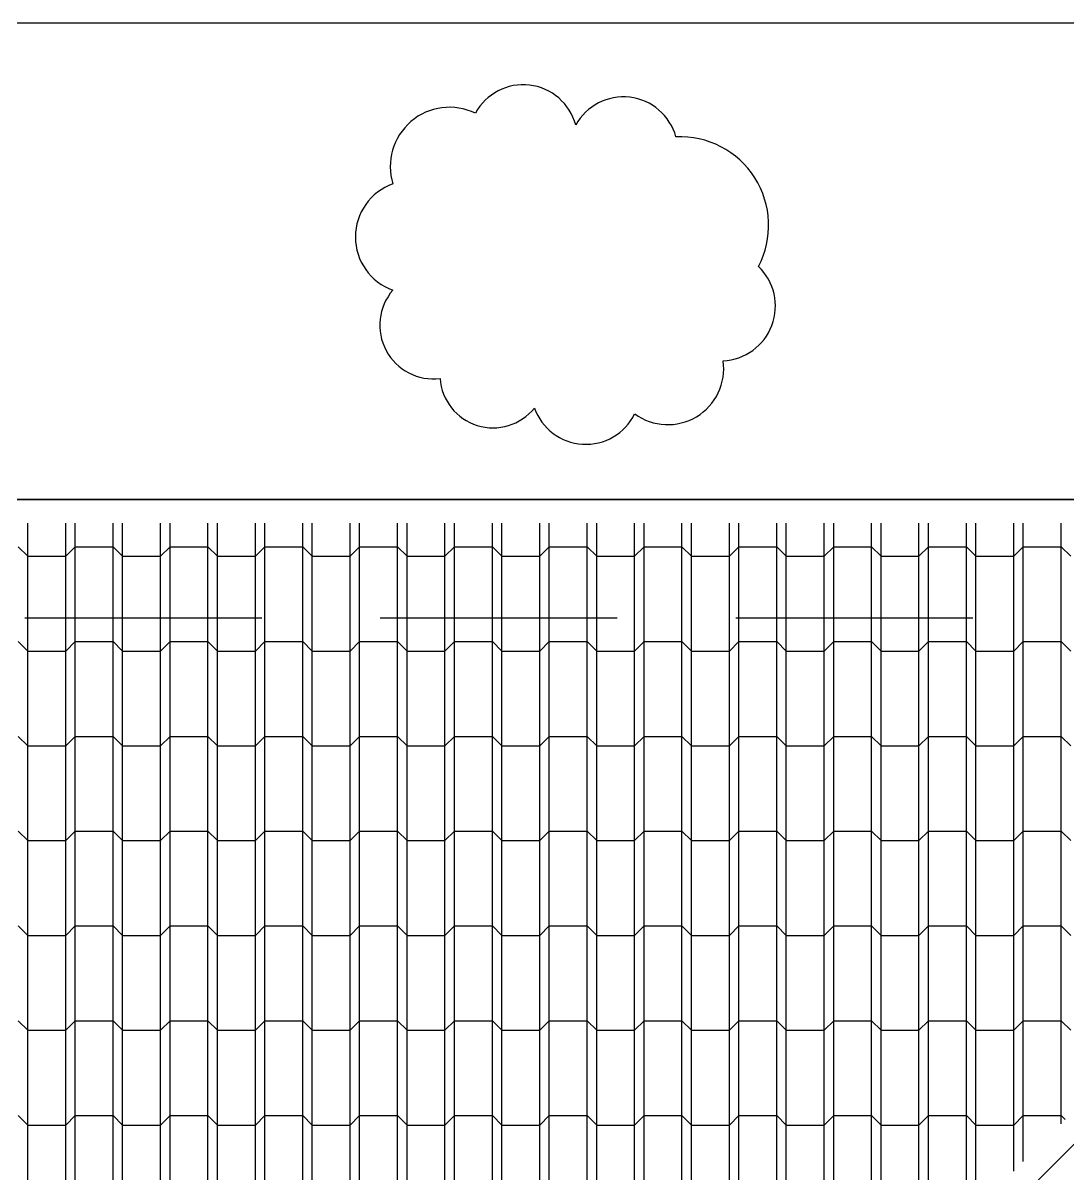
# Model space of a CAD drawing. Header units: metres. Extents: x -220 to 294, y -29 to 18.
# Drawn here: x -181.258 to -180.156, y 9.087 to 10.301 of the extents above; entities that cross this region are included whole.
import ezdxf

# ---------------------------------------------------------------- set-up
doc = ezdxf.new("R2010")
doc.units = ezdxf.units.M
doc.header["$MEASUREMENT"] = 0
doc.linetypes.add('DASHED2', pattern=[0.375, 0.25, -0.125])
for name, color, linetype in [('Olculendirme', 7, 'Continuous'), ('Revizyon_Bulutu', 7, 'Continuous'), ('Rota', 7, 'Continuous'), ('Tarama', 7, 'Continuous')]:
    doc.layers.add(name, color=color, linetype=linetype)

msp = doc.modelspace()

# ---------------------------------------------------------------- linework, layer by layer
at = {"layer": 'Olculendirme', "color": 158, "linetype": 'Continuous', "lineweight": -3}
msp.add_lwpolyline([(-184.4745, 10.3012), (-178.8329, 10.3012)], dxfattribs=at)
at = {"layer": 'Revizyon_Bulutu', "color": 95, "linetype": 'Continuous', "lineweight": -3}
for centre, radius, start, end in [((-180.7303, 10.1788), 0.0573, 14.9685, 151.6118), ((-180.6246, 10.1657), 0.0575, 15.5314, 151.0489), ((-180.8081, 10.1499), 0.0624, 63.9275, 197.2751), ((-180.5649, 10.0877), 0.0935, 332.3048, 92.6376), ((-180.8479, 10.0754), 0.0594, 109.4641, 250.5359), ((-180.5222, 10.0026), 0.0579, 272.7701, 46.1178), ((-180.8248, 9.9824), 0.0567, 139.1917, 276.9532), ((-180.5779, 9.9366), 0.0591, 233.9268, 8.0008), ((-180.7621, 9.9301), 0.056, 184.0697, 321.2222), ((-180.6643, 9.9143), 0.0575, 199.5448, 333.7223)]:
    msp.add_arc(centre, radius, start, end, dxfattribs=at)
at = {"layer": 'Rota', "color": 166, "linetype": 'Continuous', "lineweight": -3}
for points in [[(-184.0061, 9.7987), (-179.4689, 9.7987)], [(-179.4689, 9.7987), (-184.0061, 9.7987)], [(-180.8064, 8.4612), (-179.4689, 9.7987)], [(-179.4689, 9.7987), (-180.8064, 8.4612)]]:
    msp.add_lwpolyline(points, dxfattribs=at)
at = {"layer": 'Rota', "color": 198, "linetype": 'DASHED2', "lineweight": -3}
msp.add_lwpolyline([(-183.8811, 9.6737), (-179.5939, 9.6737)], dxfattribs=at)
at = {"layer": 'Tarama', "color": 13, "linetype": 'Continuous', "lineweight": -3}
for points in [[(-181.2528, 9.7487), (-181.2528, 9.7737)], [(-181.2128, 9.7487), (-181.2128, 9.7737)], [(-181.2029, 9.7487), (-181.2029, 9.7737)], [(-181.1628, 9.7487), (-181.1628, 9.7737)], [(-181.1528, 9.7487), (-181.1528, 9.7737)], [(-181.1128, 9.7487), (-181.1128, 9.7737)], [(-181.1028, 9.7487), (-181.1028, 9.7737)], [(-181.0629, 9.7487), (-181.0629, 9.7737)], [(-181.0528, 9.7487), (-181.0528, 9.7737)], [(-181.0128, 9.7487), (-181.0128, 9.7737)], [(-181.0028, 9.7487), (-181.0028, 9.7737)], [(-180.9628, 9.7487), (-180.9628, 9.7737)], [(-180.9529, 9.7487), (-180.9529, 9.7737)], [(-180.9128, 9.7487), (-180.9128, 9.7737)], [(-180.9028, 9.7487), (-180.9028, 9.7737)], [(-180.8628, 9.7487), (-180.8628, 9.7737)], [(-180.8528, 9.7487), (-180.8528, 9.7737)], [(-180.8129, 9.7487), (-180.8129, 9.7737)], [(-180.8028, 9.7487), (-180.8028, 9.7737)], [(-180.7628, 9.7487), (-180.7628, 9.7737)], [(-180.7528, 9.7487), (-180.7528, 9.7737)], [(-180.7128, 9.7487), (-180.7128, 9.7737)], [(-180.7029, 9.7487), (-180.7029, 9.7737)], [(-180.6628, 9.7487), (-180.6628, 9.7737)], [(-180.6528, 9.7487), (-180.6528, 9.7737)], [(-180.6128, 9.7487), (-180.6128, 9.7737)], [(-180.6028, 9.7487), (-180.6028, 9.7737)], [(-180.5629, 9.7487), (-180.5629, 9.7737)], [(-180.5528, 9.7487), (-180.5528, 9.7737)], [(-180.5128, 9.7487), (-180.5128, 9.7737)], [(-180.5028, 9.7487), (-180.5028, 9.7737)], [(-180.4628, 9.7487), (-180.4628, 9.7737)], [(-180.4529, 9.7487), (-180.4529, 9.7737)], [(-180.4128, 9.7487), (-180.4128, 9.7737)], [(-180.4028, 9.7487), (-180.4028, 9.7737)], [(-180.3628, 9.7487), (-180.3628, 9.7737)], [(-180.3528, 9.7487), (-180.3528, 9.7737)], [(-180.3129, 9.7487), (-180.3129, 9.7737)], [(-180.3028, 9.7487), (-180.3028, 9.7737)], [(-180.2628, 9.7487), (-180.2628, 9.7737)], [(-180.2528, 9.7487), (-180.2528, 9.7737)], [(-180.2128, 9.7487), (-180.2128, 9.7737)], [(-180.2029, 9.7487), (-180.2029, 9.7737)], [(-180.1628, 9.7487), (-180.1628, 9.7737)], [(-181.2628, 9.7487), (-181.2528, 9.7387)], [(-181.2528, 9.6487), (-181.2528, 9.7487)], [(-181.2528, 9.7387), (-181.2128, 9.7387)], [(-181.2128, 9.6487), (-181.2128, 9.7487)], [(-181.2128, 9.7387), (-181.2029, 9.7487)], [(-181.2029, 9.6487), (-181.2029, 9.7487)], [(-181.2029, 9.7487), (-181.1628, 9.7487)], [(-181.1628, 9.6487), (-181.1628, 9.7487)], [(-181.1628, 9.7487), (-181.1528, 9.7387)], [(-181.1528, 9.6487), (-181.1528, 9.7487)], [(-181.1528, 9.7387), (-181.1128, 9.7387)], [(-181.1128, 9.6487), (-181.1128, 9.7487)], [(-181.1128, 9.7387), (-181.1028, 9.7487)], [(-181.1028, 9.6487), (-181.1028, 9.7487)], [(-181.1028, 9.7487), (-181.0629, 9.7487)], [(-181.0629, 9.6487), (-181.0629, 9.7487)], [(-181.0629, 9.7487), (-181.0528, 9.7387)], [(-181.0528, 9.6487), (-181.0528, 9.7487)], [(-181.0528, 9.7387), (-181.0128, 9.7387)], [(-181.0128, 9.6487), (-181.0128, 9.7487)], [(-181.0128, 9.7387), (-181.0028, 9.7487)], [(-181.0028, 9.6487), (-181.0028, 9.7487)], [(-181.0028, 9.7487), (-180.9628, 9.7487)], [(-180.9628, 9.6487), (-180.9628, 9.7487)], [(-180.9628, 9.7487), (-180.9529, 9.7387)], [(-180.9529, 9.6487), (-180.9529, 9.7487)], [(-180.9529, 9.7387), (-180.9128, 9.7387)], [(-180.9128, 9.6487), (-180.9128, 9.7487)], [(-180.9128, 9.7387), (-180.9028, 9.7487)], [(-180.9028, 9.6487), (-180.9028, 9.7487)], [(-180.9028, 9.7487), (-180.8628, 9.7487)], [(-180.8628, 9.6487), (-180.8628, 9.7487)], [(-180.8628, 9.7487), (-180.8528, 9.7387)], [(-180.8528, 9.6487), (-180.8528, 9.7487)], [(-180.8528, 9.7387), (-180.8129, 9.7387)], [(-180.8129, 9.6487), (-180.8129, 9.7487)], [(-180.8129, 9.7387), (-180.8028, 9.7487)], [(-180.8028, 9.6487), (-180.8028, 9.7487)], [(-180.8028, 9.7487), (-180.7628, 9.7487)], [(-180.7628, 9.6487), (-180.7628, 9.7487)], [(-180.7628, 9.7487), (-180.7528, 9.7387)], [(-180.7528, 9.6487), (-180.7528, 9.7487)], [(-180.7528, 9.7387), (-180.7128, 9.7387)], [(-180.7128, 9.6487), (-180.7128, 9.7487)], [(-180.7128, 9.7387), (-180.7029, 9.7487)], [(-180.7029, 9.6487), (-180.7029, 9.7487)], [(-180.7029, 9.7487), (-180.6628, 9.7487)], [(-180.6628, 9.6487), (-180.6628, 9.7487)], [(-180.6628, 9.7487), (-180.6528, 9.7387)], [(-180.6528, 9.6487), (-180.6528, 9.7487)], [(-180.6528, 9.7387), (-180.6128, 9.7387)], [(-180.6128, 9.6487), (-180.6128, 9.7487)], [(-180.6128, 9.7387), (-180.6028, 9.7487)], [(-180.6028, 9.6487), (-180.6028, 9.7487)], [(-180.6028, 9.7487), (-180.5629, 9.7487)], [(-180.5629, 9.6487), (-180.5629, 9.7487)], [(-180.5629, 9.7487), (-180.5528, 9.7387)], [(-180.5528, 9.6487), (-180.5528, 9.7487)], [(-180.5528, 9.7387), (-180.5128, 9.7387)], [(-180.5128, 9.6487), (-180.5128, 9.7487)], [(-180.5128, 9.7387), (-180.5028, 9.7487)], [(-180.5028, 9.6487), (-180.5028, 9.7487)], [(-180.5028, 9.7487), (-180.4628, 9.7487)], [(-180.4628, 9.6487), (-180.4628, 9.7487)], [(-180.4628, 9.7487), (-180.4529, 9.7387)], [(-180.4529, 9.6487), (-180.4529, 9.7487)], [(-180.4529, 9.7387), (-180.4128, 9.7387)], [(-180.4128, 9.6487), (-180.4128, 9.7487)], [(-180.4128, 9.7387), (-180.4028, 9.7487)], [(-180.4028, 9.6487), (-180.4028, 9.7487)], [(-180.4028, 9.7487), (-180.3628, 9.7487)], [(-180.3628, 9.6487), (-180.3628, 9.7487)], [(-180.3628, 9.7487), (-180.3528, 9.7387)], [(-180.3528, 9.6487), (-180.3528, 9.7487)], [(-180.3528, 9.7387), (-180.3129, 9.7387)], [(-180.3129, 9.6487), (-180.3129, 9.7487)], [(-180.3129, 9.7387), (-180.3028, 9.7487)], [(-180.3028, 9.6487), (-180.3028, 9.7487)], [(-180.3028, 9.7487), (-180.2628, 9.7487)], [(-180.2628, 9.6487), (-180.2628, 9.7487)], [(-180.2628, 9.7487), (-180.2528, 9.7387)], [(-180.2528, 9.6487), (-180.2528, 9.7487)], [(-180.2528, 9.7387), (-180.2128, 9.7387)], [(-180.2128, 9.6487), (-180.2128, 9.7487)], [(-180.2128, 9.7387), (-180.2029, 9.7487)], [(-180.2029, 9.6487), (-180.2029, 9.7487)], [(-180.2029, 9.7487), (-180.1628, 9.7487)], [(-180.1628, 9.6487), (-180.1628, 9.7487)], [(-180.1628, 9.7487), (-180.1528, 9.7387)], [(-181.2628, 9.6487), (-181.2528, 9.6387)], [(-181.2528, 9.5487), (-181.2528, 9.6487)], [(-181.2128, 9.5487), (-181.2128, 9.6487)], [(-181.2128, 9.6387), (-181.2029, 9.6487)], [(-181.2029, 9.5487), (-181.2029, 9.6487)], [(-181.2029, 9.6487), (-181.1628, 9.6487)], [(-181.1628, 9.5487), (-181.1628, 9.6487)], [(-181.1628, 9.6487), (-181.1528, 9.6387)], [(-181.1528, 9.5487), (-181.1528, 9.6487)], [(-181.1128, 9.5487), (-181.1128, 9.6487)], [(-181.1128, 9.6387), (-181.1028, 9.6487)], [(-181.1028, 9.5487), (-181.1028, 9.6487)], [(-181.1028, 9.6487), (-181.0629, 9.6487)], [(-181.0629, 9.5487), (-181.0629, 9.6487)], [(-181.0629, 9.6487), (-181.0528, 9.6387)], [(-181.0528, 9.5487), (-181.0528, 9.6487)], [(-181.0128, 9.5487), (-181.0128, 9.6487)], [(-181.0128, 9.6387), (-181.0028, 9.6487)], [(-181.0028, 9.5487), (-181.0028, 9.6487)], [(-181.0028, 9.6487), (-180.9628, 9.6487)], [(-180.9628, 9.5487), (-180.9628, 9.6487)], [(-180.9628, 9.6487), (-180.9529, 9.6387)], [(-180.9529, 9.5487), (-180.9529, 9.6487)], [(-180.9128, 9.5487), (-180.9128, 9.6487)], [(-180.9128, 9.6387), (-180.9028, 9.6487)], [(-180.9028, 9.5487), (-180.9028, 9.6487)], [(-180.9028, 9.6487), (-180.8628, 9.6487)], [(-180.8628, 9.5487), (-180.8628, 9.6487)], [(-180.8628, 9.6487), (-180.8528, 9.6387)], [(-180.8528, 9.5487), (-180.8528, 9.6487)], [(-180.8129, 9.5487), (-180.8129, 9.6487)], [(-180.8129, 9.6387), (-180.8028, 9.6487)], [(-180.8028, 9.5487), (-180.8028, 9.6487)], [(-180.8028, 9.6487), (-180.7628, 9.6487)], [(-180.7628, 9.5487), (-180.7628, 9.6487)], [(-180.7628, 9.6487), (-180.7528, 9.6387)], [(-180.7528, 9.5487), (-180.7528, 9.6487)], [(-180.7128, 9.5487), (-180.7128, 9.6487)], [(-180.7128, 9.6387), (-180.7029, 9.6487)], [(-180.7029, 9.5487), (-180.7029, 9.6487)], [(-180.7029, 9.6487), (-180.6628, 9.6487)], [(-180.6628, 9.5487), (-180.6628, 9.6487)], [(-180.6628, 9.6487), (-180.6528, 9.6387)], [(-180.6528, 9.5487), (-180.6528, 9.6487)], [(-180.6128, 9.5487), (-180.6128, 9.6487)], [(-180.6128, 9.6387), (-180.6028, 9.6487)], [(-180.6028, 9.5487), (-180.6028, 9.6487)], [(-180.6028, 9.6487), (-180.5629, 9.6487)], [(-180.5629, 9.5487), (-180.5629, 9.6487)], [(-180.5629, 9.6487), (-180.5528, 9.6387)], [(-180.5528, 9.5487), (-180.5528, 9.6487)], [(-180.5128, 9.5487), (-180.5128, 9.6487)], [(-180.5128, 9.6387), (-180.5028, 9.6487)], [(-180.5028, 9.5487), (-180.5028, 9.6487)], [(-180.5028, 9.6487), (-180.4628, 9.6487)], [(-180.4628, 9.5487), (-180.4628, 9.6487)], [(-180.4628, 9.6487), (-180.4529, 9.6387)], [(-180.4529, 9.5487), (-180.4529, 9.6487)], [(-180.4128, 9.5487), (-180.4128, 9.6487)], [(-180.4128, 9.6387), (-180.4028, 9.6487)], [(-180.4028, 9.5487), (-180.4028, 9.6487)], [(-180.4028, 9.6487), (-180.3628, 9.6487)], [(-180.3628, 9.5487), (-180.3628, 9.6487)], [(-180.3628, 9.6487), (-180.3528, 9.6387)], [(-180.3528, 9.5487), (-180.3528, 9.6487)], [(-180.3129, 9.5487), (-180.3129, 9.6487)], [(-180.3129, 9.6387), (-180.3028, 9.6487)], [(-180.3028, 9.5487), (-180.3028, 9.6487)], [(-180.3028, 9.6487), (-180.2628, 9.6487)], [(-180.2628, 9.5487), (-180.2628, 9.6487)], [(-180.2628, 9.6487), (-180.2528, 9.6387)], [(-180.2528, 9.5487), (-180.2528, 9.6487)], [(-180.2128, 9.5487), (-180.2128, 9.6487)], [(-180.2128, 9.6387), (-180.2029, 9.6487)], [(-180.2029, 9.5487), (-180.2029, 9.6487)], [(-180.2029, 9.6487), (-180.1628, 9.6487)], [(-180.1628, 9.5487), (-180.1628, 9.6487)], [(-180.1628, 9.6487), (-180.1528, 9.6387)], [(-181.2528, 9.6387), (-181.2128, 9.6387)], [(-181.1528, 9.6387), (-181.1128, 9.6387)], [(-181.0528, 9.6387), (-181.0128, 9.6387)], [(-180.9529, 9.6387), (-180.9128, 9.6387)], [(-180.8528, 9.6387), (-180.8129, 9.6387)], [(-180.7528, 9.6387), (-180.7128, 9.6387)], [(-180.6528, 9.6387), (-180.6128, 9.6387)], [(-180.5528, 9.6387), (-180.5128, 9.6387)], [(-180.4529, 9.6387), (-180.4128, 9.6387)], [(-180.3528, 9.6387), (-180.3129, 9.6387)], [(-180.2528, 9.6387), (-180.2128, 9.6387)], [(-181.2628, 9.5487), (-181.2528, 9.5387)], [(-181.2528, 9.4487), (-181.2528, 9.5487)], [(-181.2128, 9.4487), (-181.2128, 9.5487)], [(-181.2128, 9.5387), (-181.2029, 9.5487)], [(-181.2029, 9.4487), (-181.2029, 9.5487)], [(-181.2029, 9.5487), (-181.1628, 9.5487)], [(-181.1628, 9.4487), (-181.1628, 9.5487)], [(-181.1628, 9.5487), (-181.1528, 9.5387)], [(-181.1528, 9.4487), (-181.1528, 9.5487)], [(-181.1128, 9.4487), (-181.1128, 9.5487)], [(-181.1128, 9.5387), (-181.1028, 9.5487)], [(-181.1028, 9.4487), (-181.1028, 9.5487)], [(-181.1028, 9.5487), (-181.0629, 9.5487)], [(-181.0629, 9.4487), (-181.0629, 9.5487)], [(-181.0629, 9.5487), (-181.0528, 9.5387)], [(-181.0528, 9.4487), (-181.0528, 9.5487)], [(-181.0128, 9.4487), (-181.0128, 9.5487)], [(-181.0128, 9.5387), (-181.0028, 9.5487)], [(-181.0028, 9.4487), (-181.0028, 9.5487)], [(-181.0028, 9.5487), (-180.9628, 9.5487)], [(-180.9628, 9.4487), (-180.9628, 9.5487)], [(-180.9628, 9.5487), (-180.9529, 9.5387)], [(-180.9529, 9.4487), (-180.9529, 9.5487)], [(-180.9128, 9.4487), (-180.9128, 9.5487)], [(-180.9128, 9.5387), (-180.9028, 9.5487)], [(-180.9028, 9.4487), (-180.9028, 9.5487)], [(-180.9028, 9.5487), (-180.8628, 9.5487)], [(-180.8628, 9.4487), (-180.8628, 9.5487)], [(-180.8628, 9.5487), (-180.8528, 9.5387)], [(-180.8528, 9.4487), (-180.8528, 9.5487)], [(-180.8129, 9.4487), (-180.8129, 9.5487)], [(-180.8129, 9.5387), (-180.8028, 9.5487)], [(-180.8028, 9.4487), (-180.8028, 9.5487)], [(-180.8028, 9.5487), (-180.7628, 9.5487)], [(-180.7628, 9.4487), (-180.7628, 9.5487)], [(-180.7628, 9.5487), (-180.7528, 9.5387)], [(-180.7528, 9.4487), (-180.7528, 9.5487)], [(-180.7128, 9.4487), (-180.7128, 9.5487)], [(-180.7128, 9.5387), (-180.7029, 9.5487)], [(-180.7029, 9.4487), (-180.7029, 9.5487)], [(-180.7029, 9.5487), (-180.6628, 9.5487)], [(-180.6628, 9.4487), (-180.6628, 9.5487)], [(-180.6628, 9.5487), (-180.6528, 9.5387)], [(-180.6528, 9.4487), (-180.6528, 9.5487)], [(-180.6128, 9.4487), (-180.6128, 9.5487)], [(-180.6128, 9.5387), (-180.6028, 9.5487)], [(-180.6028, 9.4487), (-180.6028, 9.5487)], [(-180.6028, 9.5487), (-180.5629, 9.5487)], [(-180.5629, 9.4487), (-180.5629, 9.5487)], [(-180.5629, 9.5487), (-180.5528, 9.5387)], [(-180.5528, 9.4487), (-180.5528, 9.5487)], [(-180.5128, 9.4487), (-180.5128, 9.5487)], [(-180.5128, 9.5387), (-180.5028, 9.5487)], [(-180.5028, 9.4487), (-180.5028, 9.5487)], [(-180.5028, 9.5487), (-180.4628, 9.5487)], [(-180.4628, 9.4487), (-180.4628, 9.5487)], [(-180.4628, 9.5487), (-180.4529, 9.5387)], [(-180.4529, 9.4487), (-180.4529, 9.5487)], [(-180.4128, 9.4487), (-180.4128, 9.5487)], [(-180.4128, 9.5387), (-180.4028, 9.5487)], [(-180.4028, 9.4487), (-180.4028, 9.5487)], [(-180.4028, 9.5487), (-180.3628, 9.5487)], [(-180.3628, 9.4487), (-180.3628, 9.5487)], [(-180.3628, 9.5487), (-180.3528, 9.5387)], [(-180.3528, 9.4487), (-180.3528, 9.5487)], [(-180.3129, 9.4487), (-180.3129, 9.5487)], [(-180.3129, 9.5387), (-180.3028, 9.5487)], [(-180.3028, 9.4487), (-180.3028, 9.5487)], [(-180.3028, 9.5487), (-180.2628, 9.5487)], [(-180.2628, 9.4487), (-180.2628, 9.5487)], [(-180.2628, 9.5487), (-180.2528, 9.5387)], [(-180.2528, 9.4487), (-180.2528, 9.5487)], [(-180.2128, 9.4487), (-180.2128, 9.5487)], [(-180.2128, 9.5387), (-180.2029, 9.5487)], [(-180.2029, 9.4487), (-180.2029, 9.5487)], [(-180.2029, 9.5487), (-180.1628, 9.5487)], [(-180.1628, 9.4487), (-180.1628, 9.5487)], [(-180.1628, 9.5487), (-180.1528, 9.5387)], [(-181.2528, 9.5387), (-181.2128, 9.5387)], [(-181.1528, 9.5387), (-181.1128, 9.5387)], [(-181.0528, 9.5387), (-181.0128, 9.5387)], [(-180.9529, 9.5387), (-180.9128, 9.5387)], [(-180.8528, 9.5387), (-180.8129, 9.5387)], [(-180.7528, 9.5387), (-180.7128, 9.5387)], [(-180.6528, 9.5387), (-180.6128, 9.5387)], [(-180.5528, 9.5387), (-180.5128, 9.5387)], [(-180.4529, 9.5387), (-180.4128, 9.5387)], [(-180.3528, 9.5387), (-180.3129, 9.5387)], [(-180.2528, 9.5387), (-180.2128, 9.5387)], [(-181.2628, 9.4487), (-181.2528, 9.4387)], [(-181.2528, 9.3487), (-181.2528, 9.4487)], [(-181.2128, 9.3487), (-181.2128, 9.4487)], [(-181.2128, 9.4387), (-181.2029, 9.4487)], [(-181.2029, 9.3487), (-181.2029, 9.4487)], [(-181.2029, 9.4487), (-181.1628, 9.4487)], [(-181.1628, 9.3487), (-181.1628, 9.4487)], [(-181.1628, 9.4487), (-181.1528, 9.4387)], [(-181.1528, 9.3487), (-181.1528, 9.4487)], [(-181.1128, 9.3487), (-181.1128, 9.4487)], [(-181.1128, 9.4387), (-181.1028, 9.4487)], [(-181.1028, 9.3487), (-181.1028, 9.4487)], [(-181.1028, 9.4487), (-181.0629, 9.4487)], [(-181.0629, 9.3487), (-181.0629, 9.4487)], [(-181.0629, 9.4487), (-181.0528, 9.4387)], [(-181.0528, 9.3487), (-181.0528, 9.4487)], [(-181.0128, 9.3487), (-181.0128, 9.4487)], [(-181.0128, 9.4387), (-181.0028, 9.4487)], [(-181.0028, 9.3487), (-181.0028, 9.4487)], [(-181.0028, 9.4487), (-180.9628, 9.4487)], [(-180.9628, 9.3487), (-180.9628, 9.4487)], [(-180.9628, 9.4487), (-180.9529, 9.4387)], [(-180.9529, 9.3487), (-180.9529, 9.4487)], [(-180.9128, 9.3487), (-180.9128, 9.4487)], [(-180.9128, 9.4387), (-180.9028, 9.4487)], [(-180.9028, 9.3487), (-180.9028, 9.4487)], [(-180.9028, 9.4487), (-180.8628, 9.4487)], [(-180.8628, 9.3487), (-180.8628, 9.4487)], [(-180.8628, 9.4487), (-180.8528, 9.4387)], [(-180.8528, 9.3487), (-180.8528, 9.4487)], [(-180.8129, 9.3487), (-180.8129, 9.4487)], [(-180.8129, 9.4387), (-180.8028, 9.4487)], [(-180.8028, 9.3487), (-180.8028, 9.4487)], [(-180.8028, 9.4487), (-180.7628, 9.4487)], [(-180.7628, 9.3487), (-180.7628, 9.4487)], [(-180.7628, 9.4487), (-180.7528, 9.4387)], [(-180.7528, 9.3487), (-180.7528, 9.4487)], [(-180.7128, 9.3487), (-180.7128, 9.4487)], [(-180.7128, 9.4387), (-180.7029, 9.4487)], [(-180.7029, 9.3487), (-180.7029, 9.4487)], [(-180.7029, 9.4487), (-180.6628, 9.4487)], [(-180.6628, 9.3487), (-180.6628, 9.4487)], [(-180.6628, 9.4487), (-180.6528, 9.4387)], [(-180.6528, 9.3487), (-180.6528, 9.4487)], [(-180.6128, 9.3487), (-180.6128, 9.4487)], [(-180.6128, 9.4387), (-180.6028, 9.4487)], [(-180.6028, 9.3487), (-180.6028, 9.4487)], [(-180.6028, 9.4487), (-180.5629, 9.4487)], [(-180.5629, 9.3487), (-180.5629, 9.4487)], [(-180.5629, 9.4487), (-180.5528, 9.4387)], [(-180.5528, 9.3487), (-180.5528, 9.4487)], [(-180.5128, 9.3487), (-180.5128, 9.4487)], [(-180.5128, 9.4387), (-180.5028, 9.4487)], [(-180.5028, 9.3487), (-180.5028, 9.4487)], [(-180.5028, 9.4487), (-180.4628, 9.4487)], [(-180.4628, 9.3487), (-180.4628, 9.4487)], [(-180.4628, 9.4487), (-180.4529, 9.4387)], [(-180.4529, 9.3487), (-180.4529, 9.4487)], [(-180.4128, 9.3487), (-180.4128, 9.4487)], [(-180.4128, 9.4387), (-180.4028, 9.4487)], [(-180.4028, 9.3487), (-180.4028, 9.4487)], [(-180.4028, 9.4487), (-180.3628, 9.4487)], [(-180.3628, 9.3487), (-180.3628, 9.4487)], [(-180.3628, 9.4487), (-180.3528, 9.4387)], [(-180.3528, 9.3487), (-180.3528, 9.4487)], [(-180.3129, 9.3487), (-180.3129, 9.4487)], [(-180.3129, 9.4387), (-180.3028, 9.4487)], [(-180.3028, 9.3487), (-180.3028, 9.4487)], [(-180.3028, 9.4487), (-180.2628, 9.4487)], [(-180.2628, 9.3487), (-180.2628, 9.4487)], [(-180.2628, 9.4487), (-180.2528, 9.4387)], [(-180.2528, 9.3487), (-180.2528, 9.4487)], [(-180.2128, 9.3487), (-180.2128, 9.4487)], [(-180.2128, 9.4387), (-180.2029, 9.4487)], [(-180.2029, 9.3487), (-180.2029, 9.4487)], [(-180.2029, 9.4487), (-180.1628, 9.4487)], [(-180.1628, 9.3487), (-180.1628, 9.4487)], [(-180.1628, 9.4487), (-180.1528, 9.4387)], [(-181.2528, 9.4387), (-181.2128, 9.4387)], [(-181.1528, 9.4387), (-181.1128, 9.4387)], [(-181.0528, 9.4387), (-181.0128, 9.4387)], [(-180.9529, 9.4387), (-180.9128, 9.4387)], [(-180.8528, 9.4387), (-180.8129, 9.4387)], [(-180.7528, 9.4387), (-180.7128, 9.4387)], [(-180.6528, 9.4387), (-180.6128, 9.4387)], [(-180.5528, 9.4387), (-180.5128, 9.4387)], [(-180.4529, 9.4387), (-180.4128, 9.4387)], [(-180.3528, 9.4387), (-180.3129, 9.4387)], [(-180.2528, 9.4387), (-180.2128, 9.4387)], [(-181.2628, 9.3487), (-181.2528, 9.3387)], [(-181.2528, 9.2487), (-181.2528, 9.3487)], [(-181.2128, 9.2487), (-181.2128, 9.3487)], [(-181.2128, 9.3387), (-181.2029, 9.3487)], [(-181.2029, 9.2487), (-181.2029, 9.3487)], [(-181.2029, 9.3487), (-181.1628, 9.3487)], [(-181.1628, 9.2487), (-181.1628, 9.3487)], [(-181.1628, 9.3487), (-181.1528, 9.3387)], [(-181.1528, 9.2487), (-181.1528, 9.3487)], [(-181.1128, 9.2487), (-181.1128, 9.3487)], [(-181.1128, 9.3387), (-181.1028, 9.3487)], [(-181.1028, 9.2487), (-181.1028, 9.3487)], [(-181.1028, 9.3487), (-181.0629, 9.3487)], [(-181.0629, 9.2487), (-181.0629, 9.3487)], [(-181.0629, 9.3487), (-181.0528, 9.3387)], [(-181.0528, 9.2487), (-181.0528, 9.3487)], [(-181.0128, 9.2487), (-181.0128, 9.3487)], [(-181.0128, 9.3387), (-181.0028, 9.3487)], [(-181.0028, 9.2487), (-181.0028, 9.3487)], [(-181.0028, 9.3487), (-180.9628, 9.3487)], [(-180.9628, 9.2487), (-180.9628, 9.3487)], [(-180.9628, 9.3487), (-180.9529, 9.3387)], [(-180.9529, 9.2487), (-180.9529, 9.3487)], [(-180.9128, 9.2487), (-180.9128, 9.3487)], [(-180.9128, 9.3387), (-180.9028, 9.3487)], [(-180.9028, 9.2487), (-180.9028, 9.3487)], [(-180.9028, 9.3487), (-180.8628, 9.3487)], [(-180.8628, 9.2487), (-180.8628, 9.3487)], [(-180.8628, 9.3487), (-180.8528, 9.3387)], [(-180.8528, 9.2487), (-180.8528, 9.3487)], [(-180.8129, 9.2487), (-180.8129, 9.3487)], [(-180.8129, 9.3387), (-180.8028, 9.3487)], [(-180.8028, 9.2487), (-180.8028, 9.3487)], [(-180.8028, 9.3487), (-180.7628, 9.3487)], [(-180.7628, 9.2487), (-180.7628, 9.3487)], [(-180.7628, 9.3487), (-180.7528, 9.3387)], [(-180.7528, 9.2487), (-180.7528, 9.3487)], [(-180.7128, 9.2487), (-180.7128, 9.3487)], [(-180.7128, 9.3387), (-180.7029, 9.3487)], [(-180.7029, 9.2487), (-180.7029, 9.3487)], [(-180.7029, 9.3487), (-180.6628, 9.3487)], [(-180.6628, 9.2487), (-180.6628, 9.3487)], [(-180.6628, 9.3487), (-180.6528, 9.3387)], [(-180.6528, 9.2487), (-180.6528, 9.3487)], [(-180.6128, 9.2487), (-180.6128, 9.3487)], [(-180.6128, 9.3387), (-180.6028, 9.3487)], [(-180.6028, 9.2487), (-180.6028, 9.3487)], [(-180.6028, 9.3487), (-180.5629, 9.3487)], [(-180.5629, 9.2487), (-180.5629, 9.3487)], [(-180.5629, 9.3487), (-180.5528, 9.3387)], [(-180.5528, 9.2487), (-180.5528, 9.3487)], [(-180.5128, 9.2487), (-180.5128, 9.3487)], [(-180.5128, 9.3387), (-180.5028, 9.3487)], [(-180.5028, 9.2487), (-180.5028, 9.3487)], [(-180.5028, 9.3487), (-180.4628, 9.3487)], [(-180.4628, 9.2487), (-180.4628, 9.3487)], [(-180.4628, 9.3487), (-180.4529, 9.3387)], [(-180.4529, 9.2487), (-180.4529, 9.3487)], [(-180.4128, 9.2487), (-180.4128, 9.3487)], [(-180.4128, 9.3387), (-180.4028, 9.3487)], [(-180.4028, 9.2487), (-180.4028, 9.3487)], [(-180.4028, 9.3487), (-180.3628, 9.3487)], [(-180.3628, 9.2487), (-180.3628, 9.3487)], [(-180.3628, 9.3487), (-180.3528, 9.3387)], [(-180.3528, 9.2487), (-180.3528, 9.3487)], [(-180.3129, 9.2487), (-180.3129, 9.3487)], [(-180.3129, 9.3387), (-180.3028, 9.3487)], [(-180.3028, 9.2487), (-180.3028, 9.3487)], [(-180.3028, 9.3487), (-180.2628, 9.3487)], [(-180.2628, 9.2487), (-180.2628, 9.3487)], [(-180.2628, 9.3487), (-180.2528, 9.3387)], [(-180.2528, 9.2487), (-180.2528, 9.3487)], [(-180.2128, 9.2487), (-180.2128, 9.3487)], [(-180.2128, 9.3387), (-180.2029, 9.3487)], [(-180.2029, 9.2487), (-180.2029, 9.3487)], [(-180.2029, 9.3487), (-180.1628, 9.3487)], [(-180.1628, 9.2487), (-180.1628, 9.3487)], [(-180.1628, 9.3487), (-180.1528, 9.3387)], [(-181.2528, 9.3387), (-181.2128, 9.3387)], [(-181.1528, 9.3387), (-181.1128, 9.3387)], [(-181.0528, 9.3387), (-181.0128, 9.3387)], [(-180.9529, 9.3387), (-180.9128, 9.3387)], [(-180.8528, 9.3387), (-180.8129, 9.3387)], [(-180.7528, 9.3387), (-180.7128, 9.3387)], [(-180.6528, 9.3387), (-180.6128, 9.3387)], [(-180.5528, 9.3387), (-180.5128, 9.3387)], [(-180.4529, 9.3387), (-180.4128, 9.3387)], [(-180.3528, 9.3387), (-180.3129, 9.3387)], [(-180.2528, 9.3387), (-180.2128, 9.3387)], [(-181.2628, 9.2487), (-181.2528, 9.2387)], [(-181.2528, 9.1487), (-181.2528, 9.2487)], [(-181.2128, 9.1487), (-181.2128, 9.2487)], [(-181.2128, 9.2387), (-181.2029, 9.2487)], [(-181.2029, 9.1487), (-181.2029, 9.2487)], [(-181.2029, 9.2487), (-181.1628, 9.2487)], [(-181.1628, 9.1487), (-181.1628, 9.2487)], [(-181.1628, 9.2487), (-181.1528, 9.2387)], [(-181.1528, 9.1487), (-181.1528, 9.2487)], [(-181.1128, 9.1487), (-181.1128, 9.2487)], [(-181.1128, 9.2387), (-181.1028, 9.2487)], [(-181.1028, 9.1487), (-181.1028, 9.2487)], [(-181.1028, 9.2487), (-181.0629, 9.2487)], [(-181.0629, 9.1487), (-181.0629, 9.2487)], [(-181.0629, 9.2487), (-181.0528, 9.2387)], [(-181.0528, 9.1487), (-181.0528, 9.2487)], [(-181.0128, 9.1487), (-181.0128, 9.2487)], [(-181.0128, 9.2387), (-181.0028, 9.2487)], [(-181.0028, 9.1487), (-181.0028, 9.2487)], [(-181.0028, 9.2487), (-180.9628, 9.2487)], [(-180.9628, 9.1487), (-180.9628, 9.2487)], [(-180.9628, 9.2487), (-180.9529, 9.2387)], [(-180.9529, 9.1487), (-180.9529, 9.2487)], [(-180.9128, 9.1487), (-180.9128, 9.2487)], [(-180.9128, 9.2387), (-180.9028, 9.2487)], [(-180.9028, 9.1487), (-180.9028, 9.2487)], [(-180.9028, 9.2487), (-180.8628, 9.2487)], [(-180.8628, 9.1487), (-180.8628, 9.2487)], [(-180.8628, 9.2487), (-180.8528, 9.2387)], [(-180.8528, 9.1487), (-180.8528, 9.2487)], [(-180.8129, 9.1487), (-180.8129, 9.2487)], [(-180.8129, 9.2387), (-180.8028, 9.2487)], [(-180.8028, 9.1487), (-180.8028, 9.2487)], [(-180.8028, 9.2487), (-180.7628, 9.2487)], [(-180.7628, 9.1487), (-180.7628, 9.2487)], [(-180.7628, 9.2487), (-180.7528, 9.2387)], [(-180.7528, 9.1487), (-180.7528, 9.2487)], [(-180.7128, 9.1487), (-180.7128, 9.2487)], [(-180.7128, 9.2387), (-180.7029, 9.2487)], [(-180.7029, 9.1487), (-180.7029, 9.2487)], [(-180.7029, 9.2487), (-180.6628, 9.2487)], [(-180.6628, 9.1487), (-180.6628, 9.2487)], [(-180.6628, 9.2487), (-180.6528, 9.2387)], [(-180.6528, 9.1487), (-180.6528, 9.2487)], [(-180.6128, 9.1487), (-180.6128, 9.2487)], [(-180.6128, 9.2387), (-180.6028, 9.2487)], [(-180.6028, 9.1487), (-180.6028, 9.2487)], [(-180.6028, 9.2487), (-180.5629, 9.2487)], [(-180.5629, 9.1487), (-180.5629, 9.2487)], [(-180.5629, 9.2487), (-180.5528, 9.2387)], [(-180.5528, 9.1487), (-180.5528, 9.2487)], [(-180.5128, 9.1487), (-180.5128, 9.2487)], [(-180.5128, 9.2387), (-180.5028, 9.2487)], [(-180.5028, 9.1487), (-180.5028, 9.2487)], [(-180.5028, 9.2487), (-180.4628, 9.2487)], [(-180.4628, 9.1487), (-180.4628, 9.2487)], [(-180.4628, 9.2487), (-180.4529, 9.2387)], [(-180.4529, 9.1487), (-180.4529, 9.2487)], [(-180.4128, 9.1487), (-180.4128, 9.2487)], [(-180.4128, 9.2387), (-180.4028, 9.2487)], [(-180.4028, 9.1487), (-180.4028, 9.2487)], [(-180.4028, 9.2487), (-180.3628, 9.2487)], [(-180.3628, 9.1487), (-180.3628, 9.2487)], [(-180.3628, 9.2487), (-180.3528, 9.2387)], [(-180.3528, 9.1487), (-180.3528, 9.2487)], [(-180.3129, 9.1487), (-180.3129, 9.2487)], [(-180.3129, 9.2387), (-180.3028, 9.2487)], [(-180.3028, 9.1487), (-180.3028, 9.2487)], [(-180.3028, 9.2487), (-180.2628, 9.2487)], [(-180.2628, 9.1487), (-180.2628, 9.2487)], [(-180.2628, 9.2487), (-180.2528, 9.2387)], [(-180.2528, 9.1487), (-180.2528, 9.2487)], [(-180.2128, 9.1487), (-180.2128, 9.2487)], [(-180.2128, 9.2387), (-180.2029, 9.2487)], [(-180.2029, 9.1487), (-180.2029, 9.2487)], [(-180.2029, 9.2487), (-180.1628, 9.2487)], [(-180.1628, 9.1487), (-180.1628, 9.2487)], [(-180.1628, 9.2487), (-180.1528, 9.2387)], [(-181.2528, 9.2387), (-181.2128, 9.2387)], [(-181.1528, 9.2387), (-181.1128, 9.2387)], [(-181.0528, 9.2387), (-181.0128, 9.2387)], [(-180.9529, 9.2387), (-180.9128, 9.2387)], [(-180.8528, 9.2387), (-180.8129, 9.2387)], [(-180.7528, 9.2387), (-180.7128, 9.2387)], [(-180.6528, 9.2387), (-180.6128, 9.2387)], [(-180.5528, 9.2387), (-180.5128, 9.2387)], [(-180.4529, 9.2387), (-180.4128, 9.2387)], [(-180.3528, 9.2387), (-180.3129, 9.2387)], [(-180.2528, 9.2387), (-180.2128, 9.2387)], [(-181.2628, 9.1487), (-181.2528, 9.1387)], [(-181.2528, 9.0487), (-181.2528, 9.1487)], [(-181.2128, 9.0487), (-181.2128, 9.1487)], [(-181.2128, 9.1387), (-181.2029, 9.1487)], [(-181.2029, 9.0487), (-181.2029, 9.1487)], [(-181.2029, 9.1487), (-181.1628, 9.1487)], [(-181.1628, 9.0487), (-181.1628, 9.1487)], [(-181.1628, 9.1487), (-181.1528, 9.1387)], [(-181.1528, 9.0487), (-181.1528, 9.1487)], [(-181.1128, 9.0487), (-181.1128, 9.1487)], [(-181.1128, 9.1387), (-181.1028, 9.1487)], [(-181.1028, 9.0487), (-181.1028, 9.1487)], [(-181.1028, 9.1487), (-181.0629, 9.1487)], [(-181.0629, 9.0487), (-181.0629, 9.1487)], [(-181.0629, 9.1487), (-181.0528, 9.1387)], [(-181.0528, 9.0487), (-181.0528, 9.1487)], [(-181.0128, 9.0487), (-181.0128, 9.1487)], [(-181.0128, 9.1387), (-181.0028, 9.1487)], [(-181.0028, 9.0487), (-181.0028, 9.1487)], [(-181.0028, 9.1487), (-180.9628, 9.1487)], [(-180.9628, 9.0487), (-180.9628, 9.1487)], [(-180.9628, 9.1487), (-180.9529, 9.1387)], [(-180.9529, 9.0487), (-180.9529, 9.1487)], [(-180.9128, 9.0487), (-180.9128, 9.1487)], [(-180.9128, 9.1387), (-180.9028, 9.1487)], [(-180.9028, 9.0487), (-180.9028, 9.1487)], [(-180.9028, 9.1487), (-180.8628, 9.1487)], [(-180.8628, 9.0487), (-180.8628, 9.1487)], [(-180.8628, 9.1487), (-180.8528, 9.1387)], [(-180.8528, 9.0487), (-180.8528, 9.1487)], [(-180.8129, 9.0487), (-180.8129, 9.1487)], [(-180.8129, 9.1387), (-180.8028, 9.1487)], [(-180.8028, 9.0487), (-180.8028, 9.1487)], [(-180.8028, 9.1487), (-180.7628, 9.1487)], [(-180.7628, 9.0487), (-180.7628, 9.1487)], [(-180.7628, 9.1487), (-180.7528, 9.1387)], [(-180.7528, 9.0487), (-180.7528, 9.1487)], [(-180.7128, 9.0487), (-180.7128, 9.1487)], [(-180.7128, 9.1387), (-180.7029, 9.1487)], [(-180.7029, 9.0487), (-180.7029, 9.1487)], [(-180.7029, 9.1487), (-180.6628, 9.1487)], [(-180.6628, 9.0487), (-180.6628, 9.1487)], [(-180.6628, 9.1487), (-180.6528, 9.1387)], [(-180.6528, 9.0487), (-180.6528, 9.1487)], [(-180.6128, 9.0487), (-180.6128, 9.1487)], [(-180.6128, 9.1387), (-180.6028, 9.1487)], [(-180.6028, 9.0487), (-180.6028, 9.1487)], [(-180.6028, 9.1487), (-180.5629, 9.1487)], [(-180.5629, 9.0487), (-180.5629, 9.1487)], [(-180.5629, 9.1487), (-180.5528, 9.1387)], [(-180.5528, 9.0487), (-180.5528, 9.1487)], [(-180.5128, 9.0487), (-180.5128, 9.1487)], [(-180.5128, 9.1387), (-180.5028, 9.1487)], [(-180.5028, 9.0487), (-180.5028, 9.1487)], [(-180.5028, 9.1487), (-180.4628, 9.1487)], [(-180.4628, 9.0487), (-180.4628, 9.1487)], [(-180.4628, 9.1487), (-180.4529, 9.1387)], [(-180.4529, 9.0487), (-180.4529, 9.1487)], [(-180.4128, 9.0487), (-180.4128, 9.1487)], [(-180.4128, 9.1387), (-180.4028, 9.1487)], [(-180.4028, 9.0487), (-180.4028, 9.1487)], [(-180.4028, 9.1487), (-180.3628, 9.1487)], [(-180.3628, 9.0487), (-180.3628, 9.1487)], [(-180.3628, 9.1487), (-180.3528, 9.1387)], [(-180.3528, 9.0487), (-180.3528, 9.1487)], [(-180.3129, 9.0487), (-180.3129, 9.1487)], [(-180.3129, 9.1387), (-180.3028, 9.1487)], [(-180.3028, 9.0487), (-180.3028, 9.1487)], [(-180.3028, 9.1487), (-180.2628, 9.1487)], [(-180.2628, 9.0487), (-180.2628, 9.1487)], [(-180.2628, 9.1487), (-180.2528, 9.1387)], [(-180.2528, 9.0501), (-180.2528, 9.1487)], [(-180.2128, 9.0901), (-180.2128, 9.1487)], [(-180.2128, 9.1387), (-180.2029, 9.1487)], [(-180.2029, 9.1001), (-180.2029, 9.1487)], [(-180.2029, 9.1487), (-180.1628, 9.1487)], [(-180.1628, 9.1401), (-180.1628, 9.1487)], [(-180.1586, 9.1444), (-180.1628, 9.1487)], [(-181.2528, 9.1387), (-181.2128, 9.1387)], [(-181.1528, 9.1387), (-181.1128, 9.1387)], [(-181.0528, 9.1387), (-181.0128, 9.1387)], [(-180.9529, 9.1387), (-180.9128, 9.1387)], [(-180.8528, 9.1387), (-180.8129, 9.1387)], [(-180.7528, 9.1387), (-180.7128, 9.1387)], [(-180.6528, 9.1387), (-180.6128, 9.1387)], [(-180.5528, 9.1387), (-180.5128, 9.1387)], [(-180.4529, 9.1387), (-180.4128, 9.1387)], [(-180.3528, 9.1387), (-180.3129, 9.1387)], [(-180.2528, 9.1387), (-180.2128, 9.1387)]]:
    msp.add_lwpolyline(points, dxfattribs=at)

doc.saveas('drawing.dxf')
